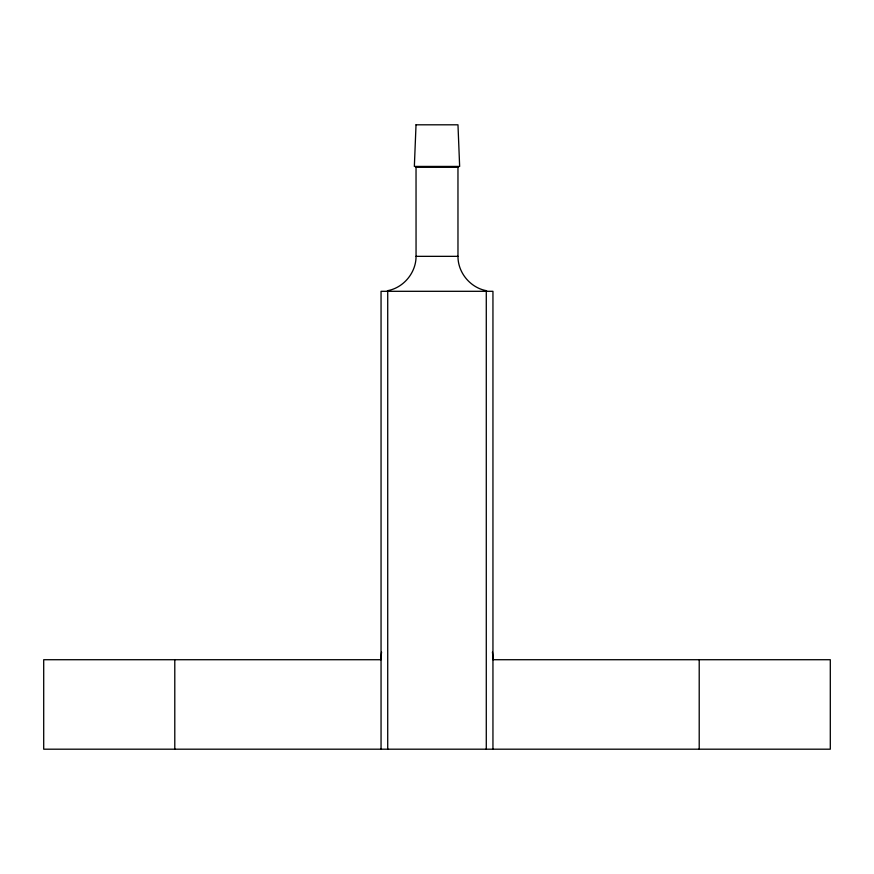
<?xml version="1.0" encoding="UTF-8"?>
<svg xmlns="http://www.w3.org/2000/svg" width="874" height="874" viewBox="0 0 874 874"><rect width="100%" height="100%" fill="white"/><g stroke="black" fill="none" stroke-linecap="round" stroke-linejoin="round"><path stroke-width="1.31" d="M387.411 290.725C403.57 287.852 416.1 272.732 416.057 256.344L416.035 167.229M416.024 167.229L457.976 167.229M416.024 256.344L457.976 256.344C457.856 272.743 470.441 287.852 486.589 290.725M457.965 167.229L457.976 256.344M699.211 659.717L699.211 749.193M492.947 749.193L492.947 291.304L381.053 291.304L381.053 749.193M486.283 291.304L486.283 749.193M387.717 291.304L387.717 749.193M174.789 659.717L174.789 749.193M381.577 652.102A55.947 55.947 0 0 0 381.053 659.717L43.7 659.717L43.7 749.193L830.3 749.193L830.3 659.717L492.947 659.717A55.947 55.947 0 0 0 492.423 652.102M416.024 124.807L414.352 166.431L459.648 166.431L457.976 124.807L416.024 124.807"/></g></svg>
